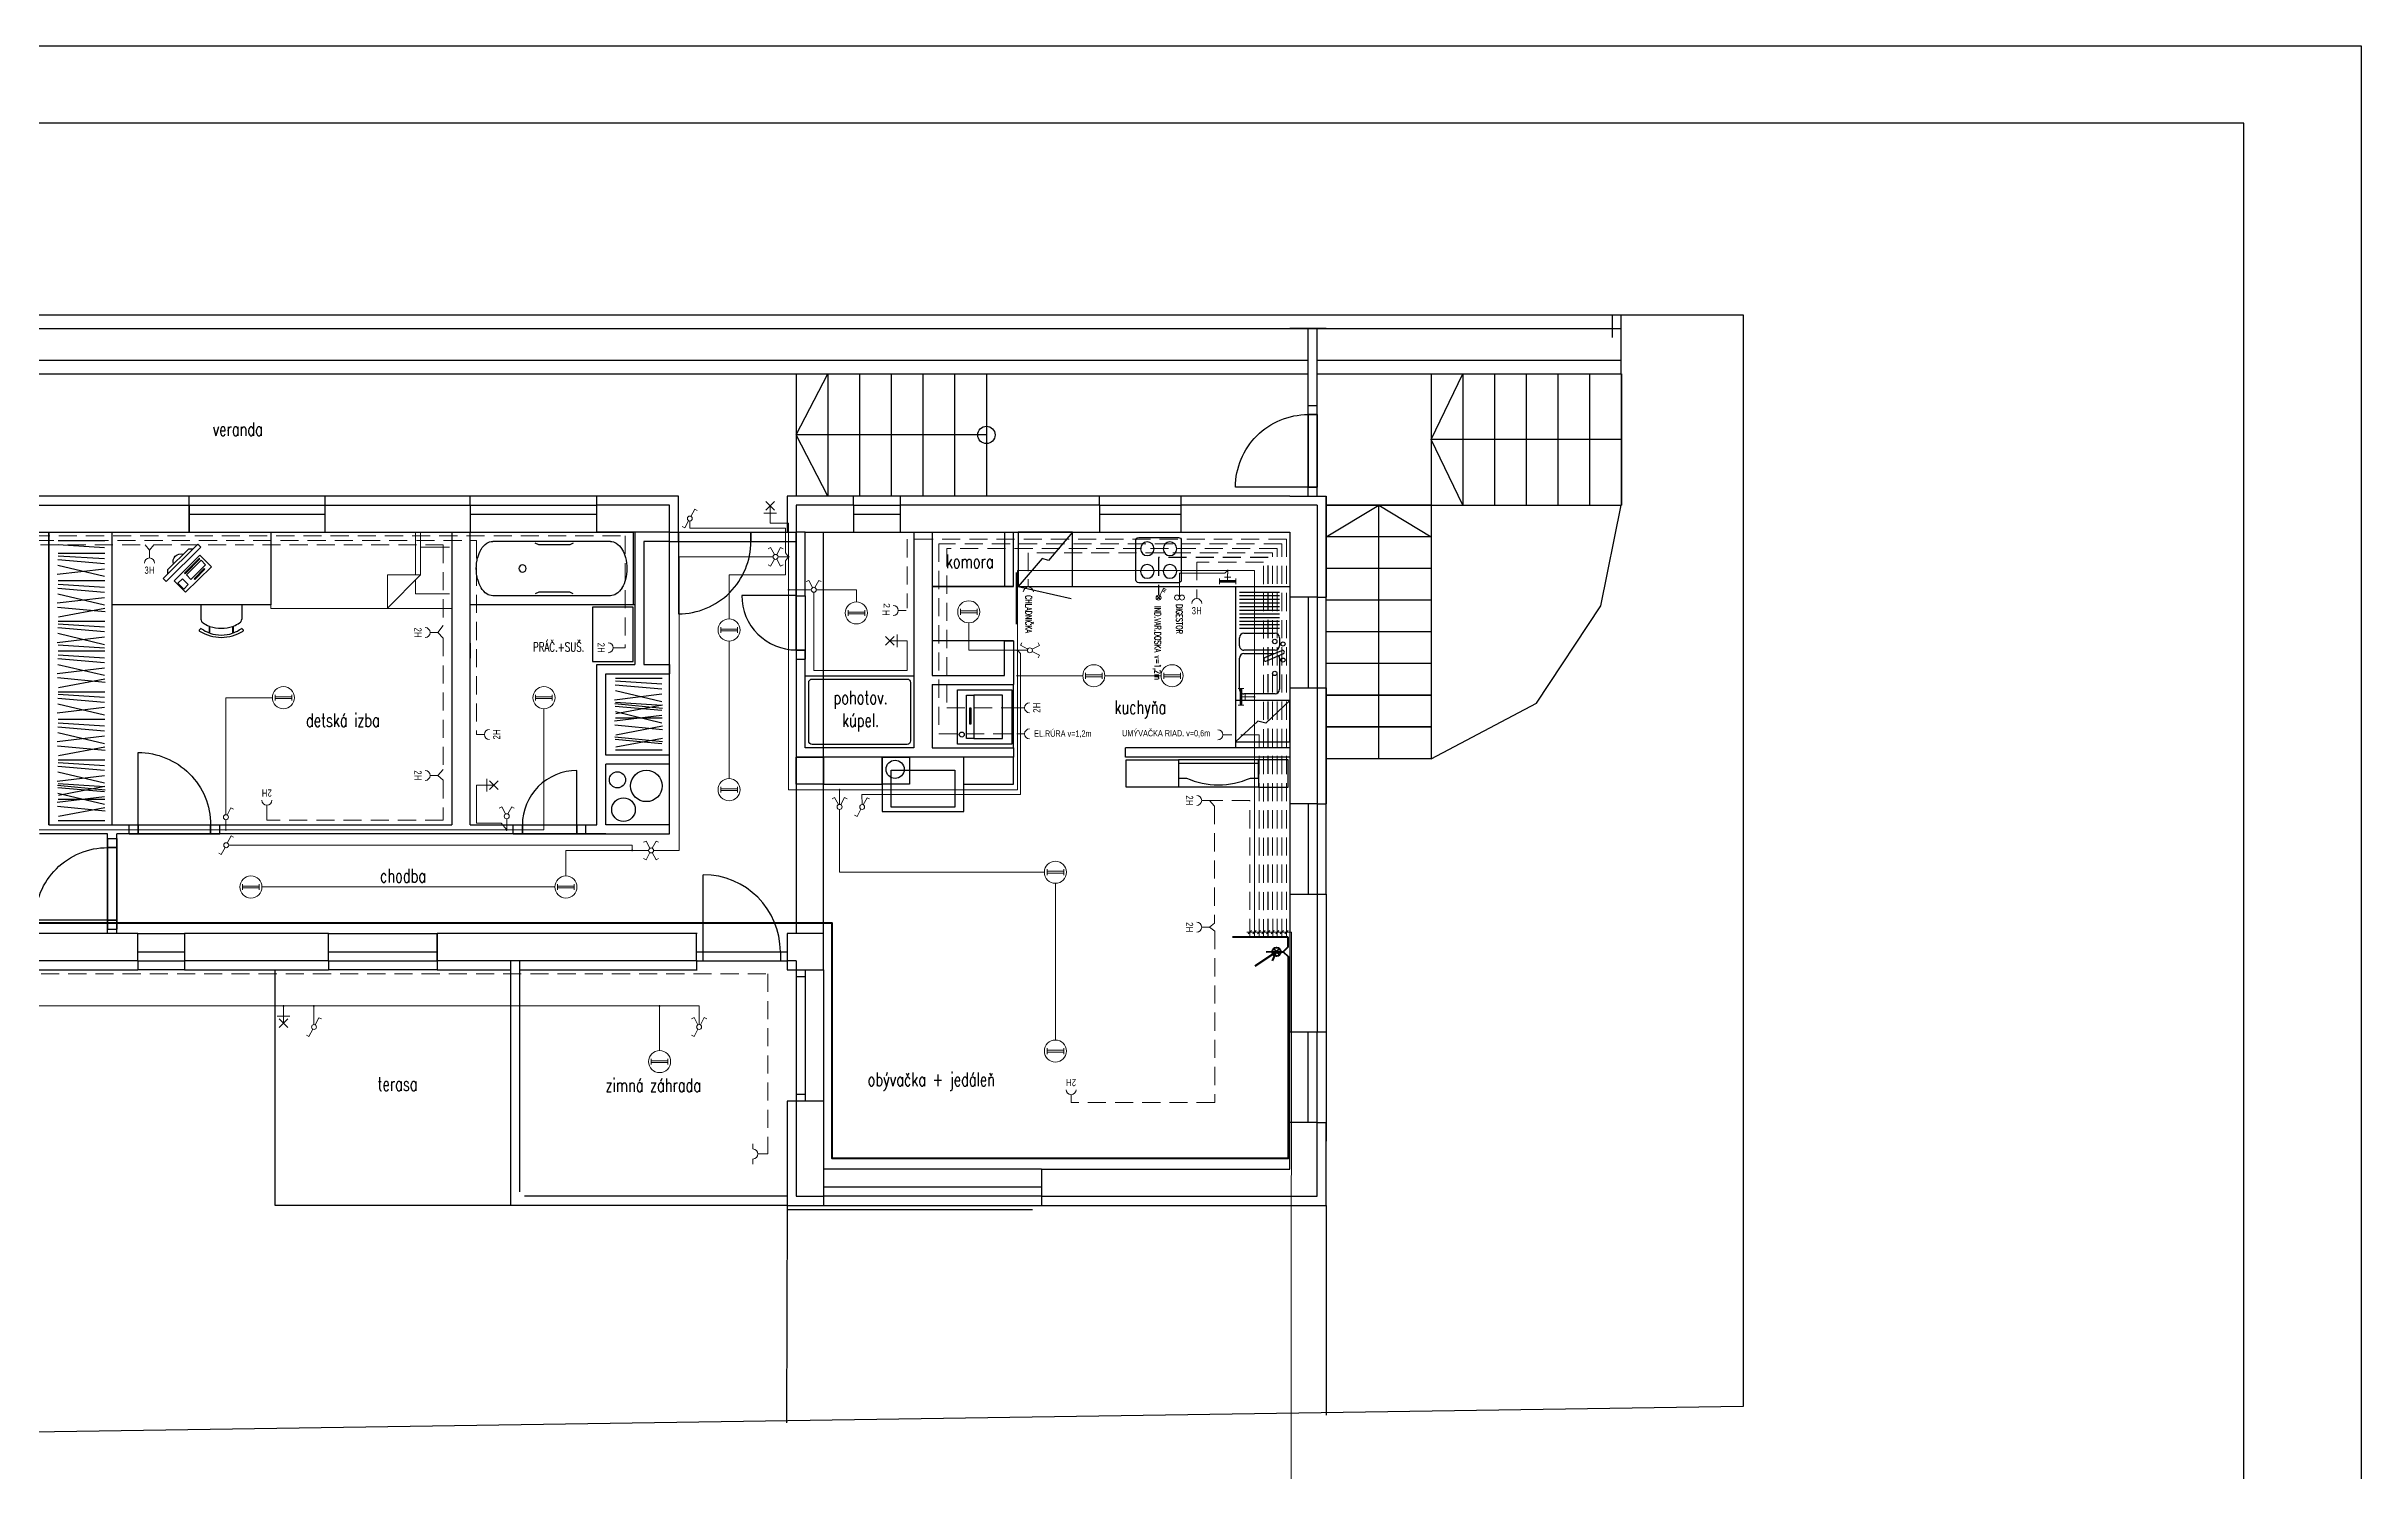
# Model space of a CAD drawing. Header units: millimetres. Extents: x -46602525 to 119548367, y -46665079 to 96925382.
# Drawn here: x 47016 to 72571, y -27175 to -11437 of the extents above; entities that cross this region are included whole.
import ezdxf
from ezdxf.lldxf.tags import DXFTag

# ---------------------------------------------------------------- set-up
doc = ezdxf.new("R2010")
doc.units = ezdxf.units.MM
doc.linetypes.add('HIDDEN', pattern=[9.525, 6.35, -3.175])
doc.linetypes.add('HIDDENNEW', pattern=[60, 40, -20])
for name, color, linetype in [('DIM_100', 64, 'Continuous'), ('DVE_REZ', 1, 'Continuous'), ('HRS', 1, 'Continuous'), ('KOTY', 2, 'Continuous'), ('MUR-POH', 64, 'Continuous'), ('MUR_POH', 64, 'Continuous'), ('MUR_REZ', 3, 'Continuous'), ('NAB_MOB', 1, 'Continuous'), ('NAB_ZAR', 14, 'Continuous'), ('POP', 7, 'Continuous'), ('POP_100', 8, 'Continuous'), ('RAM_100', 160, 'Continuous'), ('SAN-POH', 151, 'Continuous'), ('SAN_POH', 151, 'Continuous')]:
    doc.layers.add(name, color=color, linetype=linetype)
for name, color, linetype, lineweight in [('EL_SVE', 5, 'Continuous', 18), ('EL_SVE_PRVKY', 6, 'Continuous', 9), ('EL_ZAS', 5, 'HIDDENNEW', 18), ('EL_ZAS_PRVKY', 6, 'Continuous', 9), ('KABELAZ_POPIS', 4, 'Continuous', 9), ('namjestaj', 251, 'Continuous', 5)]:
    doc.layers.add(name, color=color, linetype=linetype, lineweight=lineweight)
doc.styles.add('SIMPLEX', font='SIMPLEX.SHX', dxfattribs={"width": 0.7})
doc.styles.add('TR-ELEC', font='TXT', dxfattribs={"width": 0.75, "height": 2})
tags = doc.linetypes.add('DASHED', pattern=[0.75, 0.5, -0.25]).pattern_tags.tags
tags[6:7] = [DXFTag(74, 4), DXFTag(75, 0), DXFTag(340, '0'), DXFTag(46, 1.0), DXFTag(50, 0.0), DXFTag(44, 0.0), DXFTag(45, 0.0)]
tags[4:5] = [DXFTag(74, 4), DXFTag(75, 0), DXFTag(340, '0'), DXFTag(46, 1.0), DXFTag(50, 0.0), DXFTag(44, 0.0), DXFTag(45, 0.0)]

# ---------------------------------------------------------------- blocks, each defined once
blk = doc.blocks.new('HFHF')
at = {"layer": 'NAB_MOB', "linetype": 'Continuous'}
for p, q in [((434855, -333061), (434855, -333501)), ((435325, -333031), (434885, -333031)), ((435355, -333501), (435355, -333061)), ((434885, -333531), (435325, -333531))]:
    blk.add_line(p, q, dxfattribs=at)
for centre in [(434980, -333156), (435230, -333156), (434980, -333406), (435230, -333406)]:
    blk.add_circle(centre, 75, dxfattribs=at)
for centre, start, end in [((434885, -333061), 90, 180), ((435325, -333061), 0, 90), ((434885, -333501), 180, 270), ((435325, -333501), 270, 0)]:
    blk.add_arc(centre, 30, start, end, dxfattribs=at)
blk = doc.blocks.new('chlad')
at = {"layer": 'SAN_POH', "ltscale": 0.01}
for points in [[(45165597, -2791741), (45166197, -2791741), (45166197, -2791141), (45165597, -2791141), (45165597, -2791741)], [(45165597, -2791141), (45165907, -2791408), (45165887, -2791475), (45166197, -2791741)], [(45166197, -2791742), (45166327, -2791156)]]:
    blk.add_lwpolyline(points, dxfattribs=at)
blk = doc.blocks.new('drez2')
at = {"layer": 'SAN_POH'}
for p, q in [((45169980, -2774488), (45169980, -2774932)), ((45170020, -2774488), (45170020, -2774932)), ((45170060, -2774488), (45170060, -2774932)), ((45170100, -2774488), (45170100, -2774932)), ((45170140, -2774488), (45170140, -2774932)), ((45170180, -2774488), (45170180, -2774932)), ((45170220, -2774488), (45170220, -2774932)), ((45170260, -2774488), (45170260, -2774932)), ((45170300, -2774488), (45170300, -2774932)), ((45170340, -2774488), (45170340, -2774932)), ((45170380, -2774488), (45170380, -2774932)), ((45170481, -2774488), (45170570, -2774488)), ((45170701, -2774650), (45170621, -2774462)), ((45170632, -2774436), (45170632, -2774436)), ((45170658, -2774447), (45170738, -2774634)), ((45170706, -2774488), (45171050, -2774488)), ((45170431, -2774882), (45170431, -2774538)), ((45170620, -2774538), (45170620, -2774882)), ((45170656, -2774882), (45170656, -2774543)), ((45170728, -2774661), (45170728, -2774661)), ((45171100, -2774538), (45171100, -2774882)), ((45170570, -2774932), (45170481, -2774932)), ((45171050, -2774932), (45170706, -2774932))]:
    blk.add_line(p, q, dxfattribs=at)
for centre, radius in [((45170550, -2774449), 22.6), ((45170728, -2774449), 22.6), ((45170522, -2774541), 24.6), ((45170875, -2774541), 24.6)]:
    blk.add_circle(centre, radius, dxfattribs=at)
for centre, radius, start, end in [((45170481, -2774538), 50, 90, 180), ((45170570, -2774538), 50, 0, 90), ((45170640, -2774454), 20, 113.0488, 203.0488), ((45170640, -2774454), 20, 23.0488, 113.0488), ((45170706, -2774538), 50, 90, 122.4903), ((45171050, -2774538), 50, 0, 90), ((45170720, -2774642), 20, 203.0488, 293.0488), ((45170720, -2774642), 20, 293.0488, 23.0488), ((45170481, -2774882), 50, 180, 270), ((45170570, -2774882), 50, 270, 0), ((45170706, -2774882), 50, 180, 270), ((45171050, -2774882), 50, 270, 0)]:
    blk.add_arc(centre, radius, start, end, dxfattribs=at)
blk = doc.blocks.new('FJFJF')
at = {"layer": 'NAB_ZAR'}
for points in [[(387113, -272900), (387113, -272945), (387653, -272945), (387653, -272900), (387113, -272900)], [(387581, -272900), (387545, -272865), (387221, -272865), (387185, -272900)], [(387213, -273022), (387443, -273022), (387443, -273032), (387213, -273032), (387213, -273022)], [(387213, -273052), (387443, -273052), (387443, -273122), (387213, -273122), (387213, -273052)], [(387253, -273142), (387413, -273142), (387413, -273152), (387253, -273152), (387253, -273142)], [(387503, -273052), (387573, -273052), (387573, -273142), (387503, -273142), (387503, -273052)]]:
    blk.add_lwpolyline(points, dxfattribs=at)
blk.add_lwpolyline([(387183, -273182), (387183, -273002), (387583, -273002), (387583, -273182)], close=True, dxfattribs=at)
blk.add_arc((387383, -272905), 86.1, 27.7073, 152.2927, dxfattribs=at)
blk = doc.blocks.new('vana_1800')
at = {"layer": 'SAN-POH'}
for p, q in [((873697, 2857932), (872897, 2857932)), ((872897, 2857932), (872897, 2856132)), ((873697, 2856132), (873697, 2857932)), ((872997, 2857682), (872997, 2856382)), ((873597, 2857682), (873597, 2856382)), ((873017, 2857272), (873037, 2857232)), ((873037, 2857232), (873037, 2856892)), ((873577, 2857272), (873557, 2857232)), ((873557, 2857232), (873557, 2856892)), ((873037, 2856892), (873017, 2856852)), ((873557, 2856892), (873577, 2856852)), ((872897, 2856132), (873697, 2856132))]:
    blk.add_line(p, q, dxfattribs=at)
blk.add_circle((873297, 2856712), 40, dxfattribs=at)
for centre, radius, start, end in [((873258, 2857521), 336, 103.9775, 121.0027), ((873297, 2857365), 498, 90, 103.9775), ((873297, 2857365), 498, 76.0225, 90), ((873336, 2857521), 336, 58.9973, 76.0225), ((873109, 2857682), 112, 145.4218, 180), ((873198, 2857620), 221, 121.0027, 145.4218), ((873395, 2857620), 221, 34.5782, 58.9973), ((873485, 2857682), 112, 0, 34.5782), ((873109, 2856382), 112, 180, 214.5782), ((873198, 2856444), 221, 214.5782, 238.9973), ((873395, 2856444), 221, 301.0027, 325.4218), ((873485, 2856382), 112, 325.4218, 0), ((873258, 2856543), 336, 238.9973, 256.0225), ((873297, 2856699), 498, 256.0225, 270), ((873297, 2856699), 498, 270, 283.9775), ((873336, 2856543), 336, 283.9775, 301.0027)]:
    blk.add_arc(centre, radius, start, end, dxfattribs=at)
blk = doc.blocks.new('Z_RAM_A_3_hp 1220')
at = {"layer": 'POP', "linetype": 'Continuous'}
blk.add_lwpolyline([(-288.5, -408), (-6.5, -408), (-6.5, -13), (-288.5, -13)], close=True, dxfattribs=at)
at = {"layer": 'RAM_100', "color": 240, "linetype": 'Continuous'}
blk.add_lwpolyline([(-297, -420), (0, -420), (0, 0), (-297, 0)], close=True, dxfattribs=at)
at = {"layer": 'RAM_100', "linetype": 'Continuous'}
blk.add_lwpolyline([(-288.5, -13), (-288.5, -408), (-6.5, -408), (-6.5, -13)], close=True, dxfattribs=at)
blk = doc.blocks.new('umyv')
at = {"layer": 'SAN_POH', "ltscale": 0.01}
for points in [[(95983, 17759), (95983, 17302), (96583, 17302), (96583, 17759), (95983, 17759)], [(96583, 17759), (96317, 17510), (96227, 17529), (95983, 17302)]]:
    blk.add_lwpolyline(points, dxfattribs=at)
blk = doc.blocks.new('zasuvka')
at = {"layer": 'EL_ZAS_PRVKY'}
blk.add_line((59980, -18927), (59980, -19014), dxfattribs=at)
blk.add_arc((59980, -19069), 55.3, 0, 180, dxfattribs=at)
blk = doc.blocks.new('ziarivkove_svetlo')
at = {"layer": 'EL_SVE', "color": 5, "ltscale": 5}
for p, q in [((59026, -20321), (59026, -20385)), ((59210, -20321), (59210, -20385))]:
    blk.add_line(p, q, dxfattribs=at)
blk.add_lwpolyline([(59026, -20363), (59026, -20343), (59210, -20343), (59210, -20363)], close=True, dxfattribs=at)
at = {"layer": 'EL_SVE', "color": 1, "ltscale": 5}
blk.add_circle((59118, -20353), 122, dxfattribs=at)
blk = doc.blocks.new('Zasuvka_Ramcek')
at = {"layer": 'EL_ZAS_PRVKY', "ltscale": 5, "rotation": 360}
blk.add_blockref('zasuvka', (-1311, 1363), dxfattribs=at)
at = {"layer": 'EL_ZAS_PRVKY', "ltscale": 5, "insert": (58669, -17745), "char_height": 80, "width": 55.34, "attachment_point": 1, "style": 'TR-ELEC'}
blk.add_mtext('{\\pxqr;H}', dxfattribs=at)
at = {"layer": 'EL_ZAS_PRVKY', "ltscale": 5, "style": 'TR-ELEC', "width": 0.75}
blk.add_attdef('Z', (58614, -17825), '', height=80, dxfattribs=at)
blk = doc.blocks.new('Ziarovkove svietidlo')
at = {"layer": 'EL_SVE_PRVKY'}
for p, q in [((58915, -17703), (59011, -17608)), ((58915, -17608), (59011, -17703)), ((58963, -17656), (58772, -17656))]:
    blk.add_line(p, q, dxfattribs=at)
blk = doc.blocks.new('Ziarovkove svietidlo na stenu')
at = {"layer": 'EL_SVE_PRVKY', "ltscale": 5}
blk.add_line((58884, -17771), (58884, -17910), dxfattribs=at)
at = {"layer": 'EL_ZAS', "ltscale": 5}
blk.add_blockref('Ziarovkove svietidlo', (0, -185), dxfattribs=at)
blk = doc.blocks.new('Ziarivkova trubica')
at = {"layer": 'EL_ZAS', "ltscale": 5}
h = blk.add_hatch(color=256, dxfattribs=at)
h.set_gradient(color1=(255, 0, 0), color2=(255, 0, 0))
h.paths.add_polyline_path([(59737, -18046), (59737, -18026), (59920, -18026), (59920, -18046)])
at = {"layer": 'EL_SVE', "color": 1, "ltscale": 5}
for p, q in [((59737, -18004), (59737, -18068)), ((59920, -18004), (59920, -18068))]:
    blk.add_line(p, q, dxfattribs=at)
at = {"layer": 'EL_SVE', "ltscale": 5}
for p, q in [((59864, -17990), (59793, -17990)), ((59828, -18026), (59828, -17954))]:
    blk.add_line(p, q, dxfattribs=at)
at = {"layer": 'EL_SVE', "color": 1, "ltscale": 5}
blk.add_lwpolyline([(59737, -18046), (59737, -18026), (59920, -18026), (59920, -18046)], close=True, dxfattribs=at)
blk = doc.blocks.new('SerPrepinac')
at = {"layer": 'EL_SVE_PRVKY'}
for p, q in [((58921, -17425), (58893, -17439)), ((58963, -17504), (58921, -17425)), ((58989, -17504), (59031, -17425)), ((59031, -17425), (59059, -17439))]:
    blk.add_line(p, q, dxfattribs=at)
blk.add_circle((58976, -17529), 27.6, dxfattribs=at)
blk = doc.blocks.new('Seriovy striedavy prepinac')
at = {"layer": 'EL_SVE_PRVKY'}
for p, q in [((56958, -20591), (56931, -20577)), ((57001, -20512), (56958, -20591))]:
    blk.add_line(p, q, dxfattribs=at)
at = {"layer": 'EL_ZAS', "ltscale": 5}
blk.add_blockref('SerPrepinac', (-1962, -2959), dxfattribs=at)
blk = doc.blocks.new('1Pvypinac')
at = {"layer": 'EL_SVE_PRVKY'}
for p, q in [((59172, -17505), (59214, -17426)), ((59214, -17426), (59242, -17440))]:
    blk.add_line(p, q, dxfattribs=at)
blk.add_circle((59160, -17529), 27.4, dxfattribs=at)
blk = doc.blocks.new('Striedavy prepinac')
at = {"layer": 'EL_SVE_PRVKY'}
for p, q in [((57466, -21178), (57439, -21164)), ((57509, -21099), (57466, -21178))]:
    blk.add_line(p, q, dxfattribs=at)
at = {"layer": 'EL_ZAS', "ltscale": 5}
blk.add_blockref('1Pvypinac', (-1638, -3546), dxfattribs=at)
blk = doc.blocks.new('Krížový prepínač')
at = {"layer": 'EL_SVE_PRVKY'}
for p, q in [((57912, -21322), (57884, -21309)), ((57954, -21243), (57912, -21322)), ((57980, -21243), (58022, -21322)), ((58022, -21322), (58050, -21309))]:
    blk.add_line(p, q, dxfattribs=at)
at = {"layer": 'EL_ZAS', "ltscale": 5}
blk.add_blockref('SerPrepinac', (-1009, -3690), dxfattribs=at)
blk = doc.blocks.new('zasuvka s vieckom')
at = {"layer": 'EL_ZAS_PRVKY'}
for p, q in [((44826, -23724), (44881, -23724)), ((44937, -23557), (44937, -23668)), ((44992, -23724), (45048, -23724))]:
    blk.add_line(p, q, dxfattribs=at)
blk.add_arc((44937, -23724), 55.4, 0, 180, dxfattribs=at)
blk = doc.blocks.new('Vypinac3P')
at = {"layer": 'EL_ZAS_PRVKY', "ltscale": 5}
for p, q in [((59273, -17505), (59313, -17544)), ((59273, -17544), (59313, -17505))]:
    blk.add_line(p, q, dxfattribs=at)
at = {"layer": 'EL_ZAS_PRVKY'}
for p, q in [((59306, -17500), (59348, -17421)), ((59334, -17449), (59362, -17463)), ((59341, -17435), (59369, -17449)), ((59348, -17421), (59376, -17435))]:
    blk.add_line(p, q, dxfattribs=at)
blk.add_circle((59293, -17525), 27.6, dxfattribs=at)
blk = doc.blocks.new('Digestor')
at = {"layer": 'EL_ZAS_PRVKY'}
for centre in [(59009, -17563), (59064, -17563)]:
    blk.add_circle(centre, 27.6, dxfattribs=at)

msp = doc.modelspace()

# ---------------------------------------------------------------- linework, layer by layer
at = {"const_width": 10.7}
for points in [[(55204, -17074, 1), (55214, -17074, 1)], [(60050, -17225, 1), (60061, -17225, 1)], [(55204, -17438, 1), (55214, -17438, 1)], [(57729, -18106, 1), (57740, -18106, 1)], [(57729, -18387, 1), (57740, -18387, 1)], [(60345, -18620, 1), (60356, -18620, 1)], [(55767, -19645, 1), (55777, -19645, 1)], [(48994, -20089, 1), (49004, -20089, 1)], [(52093, -20089, 1), (52103, -20089, 1)], [(53477, -20315, 1), (53488, -20315, 1)], [(49629, -22033, 1), (49639, -22033, 1)], [(49965, -22033, 1), (49976, -22033, 1)], [(53780, -22033, 1), (53791, -22033, 1)]]:
    msp.add_lwpolyline(points, format="xyb", close=True, dxfattribs=at)
at = {"layer": 'DVE_REZ', "color": 8, "linetype": 'ByBlock'}
msp.add_line((60942, -16303), (61042, -16303), dxfattribs=at)
for points in [[(60942, -16303), (60142, -16303, -0.414214), (60942, -15503)], [(60942, -16303), (60142, -16303, -0.414214), (60942, -15503)], [(55293, -17502), (54693, -17502, 0.414214), (55293, -18102)], [(48030, -20034), (48030, -19234, -0.414214), (48830, -20034)], [(52871, -20034), (52871, -19434, 0.414214), (52271, -20034)], [(47693, -21084), (46893, -21084, -0.414214), (47693, -20284)]]:
    msp.add_lwpolyline(points, format="xyb", dxfattribs=at)
for points in [[(60942, -15403), (61042, -15403)], [(60942, -15503), (60942, -15403)], [(60942, -15403), (61042, -15403)], [(60942, -15503), (60942, -15403)], [(60942, -15503), (61042, -15503)], [(60942, -16303), (60942, -15503)], [(61042, -15503), (60942, -15503)], [(60942, -15503), (61042, -15503)], [(60942, -15503), (60942, -16303)], [(60942, -15503), (61042, -15503)], [(60942, -16303), (60942, -15503)], [(61042, -15503), (60942, -15503)], [(60942, -15503), (61042, -15503)], [(60942, -15503), (60942, -16303)], [(61042, -15503), (61042, -15403)], [(61042, -15503), (61042, -15403)], [(61042, -15503), (61042, -15446)], [(61042, -15503), (61042, -15446)], [(61042, -15503), (61042, -16303)], [(61042, -16303), (61042, -15503)], [(61042, -15503), (61042, -16303)], [(61042, -16303), (61042, -15503)], [(60942, -16303), (61042, -16303)], [(61042, -16303), (60942, -16303)], [(60942, -16303), (61042, -16303)]]:
    msp.add_lwpolyline(points, dxfattribs=at)
at = {"layer": 'EL_SVE', "ltscale": 5}
for p, q in [((55093, -17074), (55209, -17074)), ((60056, -17262), (60056, -17225)), ((55459, -17438), (55209, -17438)), ((54552, -18004), (54552, -19523)), ((58456, -18387), (57734, -18387)), ((58700, -18387), (59320, -18387)), ((60285, -18620), (60350, -18620)), ((55772, -19808), (55772, -19645)), ((52098, -19965), (52098, -20089)), ((58154, -20678), (58154, -22409)), ((52629, -20719), (49396, -20719)), ((49970, -22237), (49970, -22033)), ((53785, -22525), (53785, -22033)), ((54222, -22033), (54222, -22237))]:
    msp.add_line(p, q, dxfattribs=at)
for points in [[(55209, -17074), (55176, -17030), (55176, -16758), (54119, -16758), (54119, -16678)], [(57734, -18106), (57734, -19645), (55209, -19645), (55209, -16702), (55004, -16702)], [(53720, -20315), (54002, -20315), (54002, -17074), (55038, -17074)], [(54552, -17760), (54552, -17271), (55176, -17271), (55176, -17118), (55209, -17074)], [(60350, -21271), (60350, -17225), (57734, -17225), (57734, -18106)], [(60056, -17225), (60025, -17256), (59523, -17256), (59523, -17525)], [(55487, -17466), (55487, -18329), (56518, -18329), (56518, -18002)], [(55514, -17438), (55957, -17438), (55957, -17571)], [(57846, -18106), (57198, -18106), (57198, -17802)], [(57734, -18106), (57768, -18141), (57768, -19698), (56019, -19698), (56020, -19808)], [(48999, -19921), (48999, -18629), (49512, -18629)], [(52098, -20089), (52509, -20089), (52509, -18751)], [(52098, -20089), (52036, -20013), (51766, -20013), (51766, -19595)], [(55772, -19863), (55772, -20557), (58032, -20557)], [(48999, -20089), (46907, -20089), (46907, -20238)], [(52098, -20089), (48999, -20089), (48999, -19976)], [(49029, -20257), (53482, -20257), (53482, -20315)], [(53665, -20315), (52751, -20315), (52751, -20598)], [(43244, -22033), (49634, -22033), (49970, -22033), (54222, -22033)]]:
    msp.add_lwpolyline(points, dxfattribs=at)
at = {"layer": 'EL_ZAS', "linetype": 'Continuous', "lineweight": 40, "ltscale": 5}
for p, q in [((60722, -21272), (60107, -21272)), ((60594, -21435), (60355, -21594)), ((60594, -21435), (60481, -21440)), ((60549, -21534), (60594, -21435))]:
    msp.add_line(p, q, dxfattribs=at)
at = {"layer": 'EL_ZAS', "color": 1, "linetype": 'Continuous', "lineweight": 50, "ltscale": 5}
for p, q in [((60560, -21469), (60629, -21400)), ((60560, -21400), (60629, -21469))]:
    msp.add_line(p, q, dxfattribs=at)
at = {"layer": 'EL_ZAS', "ltscale": 5}
for points in [[(43550, -21119), (43554, -16842), (53406, -16842), (53406, -18077), (53361, -18077)], [(43601, -21119), (43601, -16893), (51766, -16893), (51766, -19035)], [(43652, -21119), (43652, -16943), (48109, -16943), (48155, -17000), (48155, -17000), (48202, -16943), (51397, -16943), (51397, -17833), (51339, -17910), (51397, -17972), (51397, -19423), (51339, -19487), (51397, -19541), (51397, -19983), (49451, -19983), (49451, -19903)], [(60704, -21272), (60704, -16880), (56518, -16880), (56518, -17642)], [(60653, -21272), (60653, -16930), (56867, -16930), (56867, -19029), (57727, -19029)], [(60603, -21272), (60603, -16981), (56956, -16981), (56956, -18740), (57727, -18740)], [(60552, -21272), (60549, -17031), (57855, -17031), (57855, -17320)], [(60451, -21275), (60451, -17133), (59714, -17133), (59714, -17448)], [(60401, -21272), (60401, -19038), (60090, -19038)], [(60300, -21272), (60300, -19763), (59855, -19763), (59909, -19826), (59909, -21118), (59855, -21163), (59912, -21206), (59912, -23099), (58327, -23099)], [(43500, -21119), (43500, -20905), (43291, -20905), (43291, -21678), (44185, -21678), (44225, -21744), (44259, -21678), (54981, -21678), (54981, -23667)]]:
    msp.add_lwpolyline(points, dxfattribs=at)
at = {"layer": 'EL_ZAS', "color": 1, "lineweight": 25, "ltscale": 5}
msp.add_lwpolyline([(60502, -21271), (60502, -17082), (59293, -17082), (59293, -17497)], dxfattribs=at)
at = {"layer": 'EL_ZAS', "linetype": 'Continuous', "lineweight": 40, "ltscale": 5}
for points in [[(60643, -21435), (60669, -21435), (60722, -21488), (60722, -23718), (55689, -23718), (55689, -21119), (43392, -21119)], [(60594, -21435), (60669, -21435), (60722, -21379), (60722, -21272)]]:
    msp.add_lwpolyline(points, dxfattribs=at)
at = {"layer": 'EL_ZAS', "color": 1, "linetype": 'Continuous', "lineweight": 50, "ltscale": 5}
msp.add_circle((60594, -21435), 48.8, dxfattribs=at)
at = {"layer": 'KABELAZ_POPIS', "ltscale": 5}
for p, q in [((60282, -21235), (60317, -21200)), ((60333, -21235), (60368, -21200)), ((60383, -21235), (60418, -21200)), ((60434, -21235), (60469, -21200)), ((60484, -21235), (60519, -21200)), ((60535, -21235), (60570, -21200)), ((60585, -21235), (60620, -21200)), ((60636, -21235), (60671, -21200)), ((60686, -21235), (60722, -21200))]:
    msp.add_line(p, q, dxfattribs=at)
msp.add_lwpolyline([(60265, -21218), (60760, -21218), (60753, -31954)], dxfattribs=at)
at = {"layer": 'KOTY', "color": 8, "flags": 128}
for points in [[(57073, -18543), (57673, -18543), (57673, -19143), (57073, -19143)], [(57255, -18601), (57255, -19079), (57173, -19079), (57173, -18601)], [(57255, -18601), (57255, -19079), (57569, -19079), (57569, -18601)], [(57204, -18746), (57204, -18918), (57224, -18918), (57224, -18746)]]:
    msp.add_lwpolyline(points, close=True, dxfattribs=at)
msp.add_lwpolyline([(57693, -19184), (57693, -18484)], dxfattribs=at)
at = {"layer": 'KOTY', "color": 8}
msp.add_circle((57120, -19036), 27.6, dxfattribs=at)
at = {"layer": 'MUR-POH', "color": 8}
for points in [[(64301, -14653), (64301, -14403)], [(64400, -15053), (64400, -14403)], [(43050, -14903), (54893, -14903)], [(43050, -14903), (60943, -14903)], [(43050, -15053), (54993, -15053)], [(43050, -15053), (60942, -15053)], [(55643, -16403), (55293, -15728), (55643, -15053)], [(55293, -15053), (55293, -16403)], [(55643, -15053), (55643, -16403)], [(55992, -15053), (55992, -16403)], [(56342, -15053), (56342, -16403)], [(56692, -15053), (56692, -16403)], [(57042, -15053), (57042, -16403)], [(57393, -15053), (57393, -16403)], [(61042, -14903), (64400, -14903)], [(61042, -15053), (64401, -15053)], [(61042, -15053), (64400, -15053)], [(62651, -16503), (62301, -15778), (62651, -15053)], [(62301, -15053), (62301, -16503)], [(62650, -15053), (62650, -16503)], [(62651, -15053), (62651, -16503)], [(63000, -15053), (63000, -16503)], [(63350, -15053), (63350, -16503)], [(63700, -15053), (63700, -16503)], [(64050, -15053), (64050, -16503)], [(64400, -15053), (64400, -16503)], [(64401, -15053), (64401, -16503)], [(57393, -15728), (55293, -15728)], [(64401, -15778), (62301, -15778)], [(61143, -16853), (61722, -16503), (62301, -16853)], [(62301, -16503), (61143, -16503)], [(61143, -16503), (64401, -16503)], [(61722, -19306), (61722, -16503)], [(62301, -19303), (63465, -18690), (64172, -17616), (64400, -16503)], [(62301, -16503), (62301, -19305)], [(55293, -17503), (55293, -16803)], [(62301, -16853), (61143, -16853)], [(62301, -17202), (61143, -17202)], [(55293, -17503), (55393, -17503)], [(62301, -17552), (61143, -17552)], [(55293, -18103), (55393, -18103)], [(62301, -17902), (61143, -17902)], [(62301, -18252), (61143, -18252)], [(62301, -18602), (61143, -18602)], [(62301, -18603), (61143, -18603)], [(62301, -18952), (61143, -18952)], [(62301, -18953), (61143, -18953)], [(62301, -19303), (61143, -19303)], [(62301, -19305), (61143, -19305)], [(47693, -21234), (47693, -21084)], [(61143, -24234), (61143, -26550)], [(55193, -24280), (57900, -24280)]]:
    msp.add_lwpolyline(points, dxfattribs=at)
msp.add_circle((57393, -15728), 95.8, dxfattribs=at)
at = {"layer": 'MUR_POH', "color": 8}
for p, q in [((48593, -16403), (46251, -16403)), ((51693, -16403), (50093, -16403)), ((53943, -16403), (53093, -16403)), ((60942, -16403), (61042, -16403)), ((61143, -17520), (61143, -16403)), ((61143, -17520), (61143, -16403)), ((47143, -17103), (47658, -17148)), ((47147, -16895), (47662, -16895)), ((47147, -16937), (47658, -16969)), ((47147, -17032), (47662, -17032)), ((47147, -17061), (47658, -17093)), ((47137, -17267), (47658, -17205)), ((47145, -17166), (47658, -17288)), ((47147, -17335), (47662, -17335)), ((47147, -17377), (47658, -17409)), ((47137, -17583), (47658, -17521)), ((47141, -17628), (47666, -17679)), ((47143, -17419), (47658, -17464)), ((47145, -17482), (47658, -17604)), ((47143, -17855), (47658, -17900)), ((47147, -17784), (47662, -17784)), ((47147, -17813), (47658, -17845)), ((47151, -17737), (47664, -17640)), ((47137, -18019), (47658, -17957)), ((47145, -17918), (47658, -18040)), ((47147, -18047), (47658, -18079)), ((47147, -18113), (47662, -18113)), ((47137, -18362), (47658, -18299)), ((47143, -18198), (47658, -18242)), ((47145, -18261), (47658, -18382)), ((47147, -18155), (47658, -18188)), ((47141, -18407), (47666, -18457)), ((47143, -18634), (47658, -18678)), ((47147, -18563), (47662, -18563)), ((47147, -18591), (47658, -18624)), ((47151, -18516), (47664, -18419)), ((53289, -18651), (53810, -18588)), ((53295, -18487), (53810, -18531)), ((53297, -18549), (53810, -18671)), ((53299, -18415), (53814, -18415)), ((53299, -18444), (53810, -18477)), ((61143, -19800), (61143, -18520)), ((61143, -19800), (61143, -18520)), ((47137, -18798), (47658, -18735)), ((47145, -18697), (47658, -18818)), ((47147, -18865), (47662, -18865)), ((47147, -18907), (47658, -18940)), ((53289, -18885), (53810, -18822)), ((53293, -18695), (53818, -18746)), ((53295, -18721), (53810, -18765)), ((53297, -18783), (53810, -18905)), ((53299, -18678), (53810, -18710)), ((53299, -18851), (53814, -18851)), ((53303, -18805), (53816, -18707)), ((47137, -19114), (47658, -19051)), ((47141, -19159), (47666, -19209)), ((47143, -18950), (47658, -18994)), ((47145, -19013), (47658, -19134)), ((53293, -18929), (53818, -18980)), ((53293, -19063), (53818, -19113)), ((53295, -19088), (53810, -19133)), ((53303, -19039), (53816, -18941)), ((53303, -19172), (53816, -19075)), ((47143, -19386), (47658, -19430)), ((47147, -19315), (47662, -19315)), ((47147, -19343), (47658, -19376)), ((47151, -19268), (47664, -19171)), ((53299, -19206), (53814, -19206)), ((47137, -19550), (47658, -19487)), ((47141, -19595), (47666, -19645)), ((47143, -19620), (47658, -19664)), ((47145, -19449), (47658, -19570)), ((47147, -19577), (47658, -19610)), ((47151, -19704), (47664, -19607)), ((47137, -19784), (47658, -19721)), ((47141, -19828), (47666, -19879)), ((47145, -19683), (47658, -19804)), ((47147, -19751), (47662, -19751)), ((47151, -19938), (47664, -19841)), ((47147, -19984), (47662, -19984)), ((61143, -20800), (61143, -22318)), ((61143, -20800), (61143, -22318)), ((46251, -21634), (48025, -21634)), ((48541, -21634), (50132, -21634)), ((51332, -21634), (52143, -21634)), ((52243, -21634), (54200, -21634)), ((55193, -21634), (55293, -21634)), ((55193, -23084), (55193, -24234))]:
    msp.add_line(p, q, dxfattribs=at)
at = {"layer": 'MUR_POH', "color": 8, "flags": 128}
for points in [[(50093, -16403), (48593, -16403)], [(48593, -16503), (48593, -16403)], [(48593, -16503), (50093, -16503)], [(48593, -16603), (50093, -16603)], [(50093, -16503), (50093, -16403)], [(53093, -16403), (51693, -16403)], [(51693, -16503), (51693, -16403)], [(51693, -16503), (53093, -16503)], [(51693, -16603), (53093, -16603)], [(53093, -16503), (53093, -16403)], [(53993, -16803), (53993, -16403), (53093, -16403)], [(55927, -16403), (55193, -16403), (55193, -16803)], [(56443, -16403), (55927, -16403)], [(55927, -16503), (55927, -16403)], [(56443, -16503), (56443, -16403)], [(56443, -16503), (56443, -16403)], [(58642, -16403), (56443, -16403)], [(58642, -16503), (58642, -16403)], [(59543, -16403), (58642, -16403)], [(60743, -16403), (59543, -16403)], [(59543, -16503), (59543, -16403)], [(59543, -16503), (59543, -16403)], [(60743, -16403), (60743, -16403), (61143, -16403), (61143, -16503)], [(60743, -16403), (60743, -16403), (61143, -16403), (61143, -16503)], [(61143, -16403), (61143, -16403)], [(61143, -16403), (61143, -17520)], [(61143, -16403), (61143, -16403)], [(61143, -16403), (61143, -17520)], [(47743, -20034), (47743, -16803)], [(48593, -16803), (50093, -16803)], [(51693, -16803), (53093, -16803)], [(55927, -16803), (56443, -16803)], [(58642, -16803), (59543, -16803)], [(60743, -17520), (60743, -18520)], [(60943, -17520), (60943, -18520)], [(61043, -17520), (61143, -17520)], [(61043, -17520), (61043, -18520)], [(61043, -17520), (61143, -17520)], [(61143, -18520), (61143, -17520)], [(61143, -18520), (61143, -17520)], [(61043, -18520), (61143, -18520)], [(61043, -18520), (61143, -18520)], [(61143, -18520), (61143, -19800)], [(61143, -18520), (61143, -19800)], [(55293, -18659), (55293, -18659)], [(55293, -18959), (55293, -18959)], [(60743, -19800), (60743, -20800)], [(60943, -19800), (60943, -20800)], [(61043, -19800), (61143, -19800)], [(61043, -19800), (61043, -20800)], [(61043, -19800), (61143, -19800)], [(61143, -20800), (61143, -19800)], [(61143, -20800), (61143, -19800)], [(53193, -20134), (52871, -20134)], [(61043, -20800), (61143, -20800)], [(61043, -20800), (61143, -20800)], [(61143, -20800), (61143, -22318)], [(61143, -20800), (61143, -22318)], [(48025, -21234), (48541, -21234)], [(50132, -21234), (51332, -21234)], [(48025, -21534), (48025, -21634)], [(48541, -21634), (48025, -21634)], [(48541, -21534), (48541, -21634)], [(50132, -21534), (50132, -21634)], [(51332, -21634), (50132, -21634)], [(51332, -21534), (51332, -21634)], [(54193, -21534), (54193, -21634)], [(55193, -21534), (55193, -21634)], [(55593, -21634), (55593, -23084)], [(60743, -23318), (60743, -22318)], [(60943, -23318), (60943, -22318)], [(61043, -22318), (61143, -22318)], [(61043, -23318), (61043, -22318)], [(61043, -22318), (61143, -22318)], [(61143, -22318), (61143, -23318)], [(61143, -22318), (61143, -23318)], [(55293, -23084), (55193, -23084)], [(58000, -24234), (61143, -24234), (61143, -23318)], [(61043, -23318), (61143, -23318), (61143, -23318)], [(61043, -23318), (61143, -23318), (61143, -23318)], [(61143, -23318), (61143, -23524)], [(58000, -23834), (55593, -23834)], [(55193, -24234), (55593, -24234)], [(58000, -24034), (55593, -24034)], [(58000, -24134), (55593, -24134)], [(55593, -24234), (58000, -24234)]]:
    msp.add_lwpolyline(points, dxfattribs=at)
at = {"layer": 'MUR_POH', "color": 8, "linetype": 'DASHED', "ltscale": 250, "flags": 128}
for points in [[(55296, -21234), (55296, -16803)], [(55593, -21234), (55593, -16803)], [(56343, -19839), (56343, -19430), (57043, -19430), (57043, -19839)], [(57043, -19839), (56343, -19839)]]:
    msp.add_lwpolyline(points, dxfattribs=at)
at = {"layer": 'MUR_POH', "color": 8}
msp.add_lwpolyline([(55193, -24234), (55187, -26634)], dxfattribs=at)
for centre, radius in [((53320, -19536), 89.1), ((53640, -19603), 174), ((53387, -19865), 130)]:
    msp.add_circle(centre, radius, dxfattribs=at)
at = {"layer": 'MUR_REZ', "color": 8}
for p, q in [((46251, -16503), (48593, -16503)), ((50093, -16503), (51693, -16503)), ((55293, -16503), (55293, -16503)), ((55293, -16503), (55293, -17503)), ((55927, -16503), (55293, -16503)), ((58642, -16503), (56443, -16503)), ((61043, -16503), (59543, -16503)), ((60743, -16803), (60743, -17520)), ((60743, -16803), (60743, -16803)), ((55393, -18103), (55293, -18103)), ((55393, -19183), (55393, -18103)), ((53093, -20034), (53093, -18264)), ((55293, -18334), (55293, -19284)), ((56593, -19183), (55393, -19183)), ((48030, -20134), (48030, -20034)), ((52271, -20134), (52271, -20034)), ((52871, -20034), (53093, -20034)), ((55593, -21634), (55593, -21234)), ((55293, -21534), (55293, -21634))]:
    msp.add_line(p, q, dxfattribs=at)
at = {"layer": 'MUR_REZ', "color": 8, "flags": 128}
for points in [[(65746, -26454), (37542, -26878), (36720, -26878), (36720, -14403), (36720, -14403), (65746, -14403), (65746, -26454)], [(61143, -14553), (60743, -14553)], [(61143, -14553), (60743, -14553)], [(64400, -14553), (64400, -14403)], [(48593, -16503), (48593, -16803)], [(50093, -16803), (50093, -16503)], [(51693, -16503), (51693, -16803)], [(53893, -16903), (53893, -16503), (53093, -16503)], [(55927, -16503), (55927, -16803)], [(56443, -16803), (56443, -16503)], [(58642, -16503), (58642, -16803)], [(59543, -16803), (59543, -16503)], [(61043, -16503), (61043, -17520)], [(46251, -16803), (48593, -16803)], [(47043, -20034), (47043, -16803)], [(47043, -16803), (47043, -20034), (48030, -20034)], [(50093, -16803), (51693, -16803)], [(51493, -16803), (51493, -20034)], [(51693, -20034), (51693, -16803)], [(53513, -16803), (53513, -18264)], [(55293, -17503), (55393, -17503), (55393, -16803), (55927, -16803)], [(56443, -16803), (58642, -16803)], [(56593, -16803), (56593, -19184)], [(56793, -16803), (56793, -18384)], [(57593, -16803), (57593, -17403)], [(57693, -17403), (57693, -16803)], [(57693, -16803), (57693, -16803), (58642, -16803)], [(59543, -16803), (60743, -16803)], [(59543, -16803), (60108, -16803)], [(53893, -16903), (53613, -16903), (53613, -18264)], [(56593, -16889), (56593, -19184)], [(57593, -17403), (57693, -17403)], [(57693, -17403), (57593, -17403)], [(61043, -17520), (60743, -17520)], [(55293, -18103), (55293, -19284)], [(57593, -18003), (57693, -18003)], [(57593, -18384), (57593, -18003), (57693, -18003)], [(57693, -18003), (57693, -18484)], [(53093, -18264), (53513, -18264)], [(53193, -19264), (53193, -18364), (53893, -18364)], [(53613, -18264), (53893, -18264)], [(53893, -18264), (53893, -18364)], [(56793, -18384), (57593, -18384)], [(56793, -18484), (57693, -18484)], [(56793, -18484), (56793, -19184)], [(60743, -18520), (60743, -19800)], [(60743, -18520), (61043, -18520)], [(61043, -18520), (61043, -19800)], [(52871, -20134), (53893, -20134), (53893, -20034), (53193, -20034), (53193, -19364)], [(53893, -19264), (53193, -19264)], [(53893, -19364), (53193, -19364)], [(53893, -19364), (53893, -19264)], [(57693, -19284), (55293, -19284)], [(56793, -19184), (57693, -19184)], [(57693, -19184), (57693, -19284)], [(58927, -19284), (58927, -19184)], [(60743, -19184), (58927, -19184)], [(60743, -19284), (58927, -19284)], [(61043, -19800), (60743, -19800)], [(47693, -20134), (46943, -20134)], [(47693, -20284), (47693, -20134)], [(47793, -20284), (47793, -20134)], [(48030, -20134), (47793, -20134)], [(48030, -20034), (48030, -20134)], [(48030, -20134), (48030, -20034)], [(48030, -20134), (48030, -20034)], [(48830, -20034), (48830, -20034)], [(48830, -20034), (48830, -20134)], [(48830, -20134), (48830, -20034)], [(48830, -20134), (48830, -20034)], [(48830, -20034), (51493, -20034)], [(52271, -20134), (48830, -20134)], [(51693, -20034), (52271, -20034)], [(52271, -20134), (52271, -20034)], [(52271, -20034), (52271, -20134)], [(52271, -20034), (52271, -20034)], [(52271, -20134), (52271, -20034)], [(52871, -20134), (52871, -20034)], [(52871, -20034), (52871, -20134)], [(52871, -20034), (52871, -20034)], [(52871, -20134), (52871, -20034)], [(53193, -20134), (52871, -20134)], [(47693, -20284), (47793, -20284)], [(60743, -20800), (61043, -20800)], [(60743, -20800), (60743, -22318)], [(61043, -20800), (61043, -22318)], [(47693, -21084), (47793, -21084)], [(47793, -21084), (47693, -21084)], [(47693, -21084), (47793, -21084)], [(47793, -21234), (47793, -21084)], [(47793, -21084), (47793, -21184)], [(47793, -21084), (47793, -21141)], [(48025, -21234), (46251, -21234)], [(48025, -21534), (48025, -21234)], [(48541, -21234), (48541, -21534)], [(50132, -21234), (48541, -21234)], [(50132, -21534), (50132, -21234)], [(54200, -21234), (51332, -21234)], [(51332, -21234), (51332, -21534)], [(54193, -21534), (54193, -21234)], [(55593, -21234), (55193, -21234), (55193, -21534)], [(48025, -21534), (46251, -21534)], [(50132, -21534), (48541, -21534)], [(54200, -21534), (51332, -21534)], [(55293, -21534), (55193, -21534)], [(55293, -21634), (55593, -21634)], [(60743, -22318), (61043, -22318)], [(55293, -23084), (55293, -24134), (55593, -24134)], [(55593, -23084), (55293, -23084)], [(55593, -23084), (55593, -23834)], [(58000, -23834), (60743, -23834), (60743, -23318)], [(58000, -24134), (61043, -24134), (61043, -23318)], [(61043, -23318), (60743, -23318)], [(55593, -23834), (55593, -24234)], [(58000, -23834), (58000, -24234)]]:
    msp.add_lwpolyline(points, dxfattribs=at)
at = {"layer": 'MUR_REZ', "color": 8}
for points in [[(36720, -14553), (64400, -14553)], [(48593, -16803), (48593, -16503)], [(53893, -16803), (53093, -16803), (53093, -16503)], [(55393, -16803), (55293, -16803)], [(51332, -21534), (51332, -21234)], [(55193, -24234), (49543, -24234), (49543, -21634)]]:
    msp.add_lwpolyline(points, dxfattribs=at)
at = {"layer": 'MUR_REZ', "color": 8, "flags": 128}
for points in [[(55293, -19584), (55293, -19284), (55593, -19284), (55593, -19584)], [(56243, -19584), (56243, -19284), (56543, -19284), (56543, -19584)]]:
    msp.add_lwpolyline(points, close=True, dxfattribs=at)
at = {"layer": 'NAB_ZAR', "color": 8}
for p, q in [((53993, -16803), (53993, -16903)), ((48445, -17603), (47743, -17603)), ((48723, -17603), (48723, -17762)), ((49173, -17603), (49173, -17762)), ((48706, -17879), (48717, -17869)), ((48813, -17838), (48813, -17913)), ((48823, -17917), (48823, -17842)), ((49073, -17842), (49073, -17917)), ((49083, -17913), (49083, -17838)), ((49189, -17879), (49179, -17869)), ((47693, -20184), (47793, -20184)), ((47930, -20134), (47930, -20034)), ((52171, -20134), (52171, -20034)), ((47693, -20284), (47793, -20284)), ((47693, -21184), (47793, -21184))]:
    msp.add_line(p, q, dxfattribs=at)
at = {"layer": 'NAB_ZAR', "color": 8, "flags": 128}
for points in [[(60942, -15403), (60943, -14553)], [(61042, -15403), (61042, -14553)], [(60942, -16403), (60942, -16303)], [(61042, -16403), (61042, -16303)], [(47743, -16803), (49493, -16803), (49493, -17603)], [(53893, -16803), (53993, -16803)], [(53993, -16803), (53993, -16803)], [(53993, -16803), (53993, -16903)], [(53993, -16903), (53993, -16803)], [(53993, -16803), (54793, -16803)], [(54793, -16803), (55293, -16803)], [(54793, -16803), (54793, -16903)], [(54793, -16903), (54793, -16803)], [(53893, -16903), (53993, -16903)], [(53993, -16903), (54793, -16903)], [(54793, -16903), (55293, -16903)], [(54793, -16903), (54850, -16903)], [(54793, -16903), (54793, -16903)], [(57720, -17246), (57720, -17818)], [(49493, -17603), (47743, -17603)], [(55293, -18103), (55293, -17503)], [(55293, -17503), (55393, -17503)], [(55393, -17503), (55393, -18103)], [(57693, -17403), (56793, -17403)], [(56793, -17403), (57593, -17403)], [(57793, -17403), (60743, -17403)], [(57793, -17403), (60143, -17403), (60143, -19184)], [(55293, -18103), (55393, -18103)], [(55393, -18103), (55393, -18203)], [(57693, -18003), (56793, -18003)], [(55293, -18203), (55393, -18203)], [(56243, -19284), (56243, -19884), (57143, -19884), (57143, -19284)], [(57143, -19584), (57693, -19584), (57693, -19284)], [(60306, -19516), (60396, -19516), (60396, -19316), (59511, -19316), (59511, -19516)], [(60396, -19357), (59511, -19357)], [(55593, -19584), (56243, -19584)], [(59511, -19516), (59601, -19516)], [(60396, -19616), (59511, -19616)], [(47693, -20184), (47693, -20284)], [(47793, -20184), (47793, -20284)], [(47930, -20034), (48030, -20034)], [(47930, -20134), (48030, -20134)], [(48030, -20034), (48830, -20034)], [(48030, -20134), (48830, -20134)], [(48830, -20134), (48030, -20134)], [(48830, -20034), (48888, -20034)], [(48830, -20034), (48930, -20034)], [(48830, -20134), (48930, -20134)], [(48930, -20134), (48930, -20034)], [(52171, -20034), (52271, -20034)], [(52171, -20134), (52271, -20134)], [(52271, -20034), (52871, -20034)], [(52871, -20134), (52271, -20134)], [(52271, -20134), (52871, -20134)], [(52871, -20034), (52971, -20034)], [(52871, -20034), (52928, -20034)], [(52871, -20134), (52971, -20134)], [(52971, -20134), (52971, -20034)], [(47693, -21084), (47693, -20284)], [(47693, -20284), (47793, -20284)], [(47793, -20284), (47693, -20284)], [(47693, -20284), (47693, -21084)], [(47793, -20284), (47793, -21084)], [(47793, -21084), (47793, -20284)], [(54268, -21434), (54268, -20584)], [(47693, -21084), (47693, -21184)], [(54193, -21434), (55193, -21434)], [(54268, -21534), (54268, -21234)], [(55118, -21434), (55118, -21534)], [(54193, -21534), (55193, -21534)], [(55293, -21634), (55293, -23084)], [(55293, -21709), (55393, -21709)], [(55393, -21634), (55393, -23084)], [(55393, -23009), (55293, -23009)]]:
    msp.add_lwpolyline(points, dxfattribs=at)
at = {"layer": 'NAB_ZAR', "color": 8}
msp.add_lwpolyline([(53993, -16803), (54793, -16803)], dxfattribs=at)
at = {"layer": 'NAB_ZAR', "color": 8, "flags": 128}
msp.add_lwpolyline([(53993, -16903), (53993, -17703, 0.414214), (54793, -16903)], format="xyb", dxfattribs=at)
for points in [[(59511, -19316), (59511, -19616), (58934, -19616), (58934, -19316)], [(60396, -19316), (60396, -19616), (60723, -19616), (60723, -19316)]]:
    msp.add_lwpolyline(points, close=True, dxfattribs=at)
at = {"layer": 'NAB_ZAR', "color": 8}
msp.add_circle((56385, -19420), 100, dxfattribs=at)
for centre, radius, start, end in [((48713, -17887), 10, 135, 238.1879), ((48724, -17876), 10, 54.423, 135), ((48773, -17762), 50, 180, 237.421), ((48948, -17563), 375, 234.423, 248.8998), ((48948, -17488), 375, 237.421, 248.8998), ((48948, -17488), 375, 250.5288, 289.4712), ((48948, -17488), 375, 291.1002, 302.579), ((48948, -17563), 375, 291.1002, 305.577), ((49123, -17762), 50, 302.579, 0), ((49172, -17876), 10, 45, 125.577), ((49182, -17887), 10, 301.8121, 45), ((48948, -17509), 454, 238.1879, 301.8121), ((48948, -17563), 375, 250.5288, 289.4712), ((59953, -18719), 872, 246.1596, 293.8404), ((54268, -21434), 850, 0, 90)]:
    msp.add_arc(centre, radius, start, end, dxfattribs=at)
at = {"layer": 'namjestaj'}
for p, q in [((49493, -17643), (49493, -16803)), ((49493, -16803), (51493, -16803)), ((51090, -17274), (51090, -16803)), ((51147, -16803), (51147, -17274)), ((51147, -16967), (51467, -16967)), ((50783, -17274), (50783, -17639)), ((50783, -17639), (51147, -17274)), ((51147, -17274), (50783, -17274)), ((51093, -17483), (51093, -17329)), ((51466, -17483), (51093, -17483)), ((51493, -17643), (49493, -17643)), ((49493, -20034), (51493, -20034))]:
    msp.add_line(p, q, dxfattribs=at)
at = {"layer": 'POP_100', "color": 8}
msp.add_line((71271, -40487), (71271, -12287), dxfattribs=at)
at = {"layer": 'SAN-POH', "color": 8}
for p, q in [((53513, -17603), (51693, -17603)), ((51693, -18028), (51693, -18192)), ((55393, -18386), (56593, -18386)), ((55393, -19183), (55393, -18386)), ((55431, -19107), (55431, -18461)), ((55469, -18423), (56517, -18423)), ((56555, -18461), (56555, -19107)), ((56517, -19145), (55469, -19145)), ((56593, -19183), (55393, -19183))]:
    msp.add_line(p, q, dxfattribs=at)
for points in [[(55927, -16503), (56443, -16503)], [(55927, -16603), (56443, -16603)], [(58642, -16503), (59543, -16503)], [(58642, -16603), (59543, -16603)], [(48025, -21434), (48541, -21434)], [(50132, -21434), (51332, -21434)], [(48025, -21534), (48541, -21534)], [(50132, -21534), (51332, -21534)]]:
    msp.add_lwpolyline(points, dxfattribs=at)
at = {"layer": 'SAN-POH', "color": 8, "flags": 128}
for points in [[(53893, -20034), (53893, -16903)], [(52143, -24234), (52143, -21534)], [(52243, -24084), (52243, -21534)], [(55193, -24234), (49843, -24234)], [(55193, -24134), (52293, -24134)]]:
    msp.add_lwpolyline(points, dxfattribs=at)
msp.add_lwpolyline([(53494, -17631), (53044, -17631), (53044, -18231), (53494, -18231)], close=True, dxfattribs=at)
at = {"layer": 'SAN-POH', "color": 8, "extrusion": (0, 0, -1)}
for centre, major_axis, start_param, end_param in [((55469, -18461), (-0.2, 37.8), 4.717923, 6.28872), ((56517, -18461), (-0.2, -37.8), 3.136058, 4.706855), ((55469, -19107), (-0.1, -37.8), 6.28003, 7.850826), ((56517, -19107), (-0.5, -37.8), 4.699722, 6.270518)]:
    msp.add_ellipse(centre, major_axis=major_axis, ratio=1, start_param=start_param, end_param=end_param, dxfattribs=at)

# ---------------------------------------------------------------- block references
at = {"layer": 'EL_SVE', "ltscale": 5}
for name, p in [('1Pvypinac', (-10161, -2420)), ('Seriovy striedavy prepinac', (-2792, -1777))]:
    msp.add_blockref(name, p, dxfattribs=at)
at = {"layer": 'EL_SVE', "ltscale": 5, "rotation": 270}
msp.add_blockref('zasuvka s vieckom', (78538, 21270), dxfattribs=at)
at = {"layer": 'EL_SVE_PRVKY', "ltscale": 5}
for name, p, rotation in [('Ziarovkove svietidlo na stenu', (37164, -75474), 89.99999999999999), ('Ziarovkove svietidlo na stenu', (115290, -35842), 180), ('Ziarivkova trubica', (78239, 41208), 270), ('Ziarovkove svietidlo na stenu', (-7006, -1755), 360), ('Ziarovkove svietidlo na stenu', (67474, 36739), 270)]:
    msp.add_blockref(name, p, dxfattribs=dict(at, rotation=rotation))
for name, p in [('Ziarivkova trubica', (227, 692)), ('ziarivkove_svetlo', (-3161, 2660)), ('ziarivkove_svetlo', (-1920, 2672)), ('ziarivkove_svetlo', (-4566, 2471)), ('ziarivkove_svetlo', (-540, 1966)), ('ziarivkove_svetlo', (324, 1966)), ('ziarivkove_svetlo', (-9484, 1724)), ('ziarivkove_svetlo', (-6609, 1724)), ('ziarivkove_svetlo', (-4566, 708)), ('ziarivkove_svetlo', (-964, -203)), ('ziarivkove_svetlo', (-9844, -366)), ('ziarivkove_svetlo', (-6367, -366)), ('ziarivkove_svetlo', (-964, -2178)), ('ziarivkove_svetlo', (-5333, -2294))]:
    msp.add_blockref(name, p, dxfattribs=at)
at = {"layer": 'EL_ZAS', "ltscale": 5}
for name, p in [('Striedavy prepinac', (-3403, 4424)), ('Krížový prepínač', (-2902, 4145)), ('SerPrepinac', (-3489, 91)), ('SerPrepinac', (-6878, -2409)), ('SerPrepinac', (-3204, -2306)), ('Striedavy prepinac', (-1501, 1239)), ('Striedavy prepinac', (-8520, 817)), ('Krížový prepínač', (-4275, 903)), ('Striedavy prepinac', (-7551, -1190))]:
    msp.add_blockref(name, p, dxfattribs=at)
ref = msp.add_blockref('Zasuvka_Ramcek', (74070, 41003), dxfattribs=dict(at, rotation=270))
ref.add_attrib('Z', '2', (56257, -17586), dxfattribs={"ltscale": 5, "height": 70, "rotation": 270, "style": 'TR-ELEC'})
for name, p, rotation in [('Seriovy striedavy prepinac', (78361, 38908), 270), ('zasuvka', (38800, -79009), 89.99999999999999), ('zasuvka', (79017, 40942), 270)]:
    msp.add_blockref(name, p, dxfattribs=dict(at, rotation=rotation))
at = {"layer": 'EL_ZAS_PRVKY', "ltscale": 5}
for p in [(-10514, 564), (1045, 116)]:
    msp.add_blockref('Zasuvka_Ramcek', p, dxfattribs=at).add_auto_attribs({'Z': '3'})
at = {"layer": 'EL_ZAS_PRVKY', "ltscale": 5, "rotation": 360}
msp.add_blockref('zasuvka', (-2125, 1607), dxfattribs=at)
at = {"layer": 'EL_ZAS_PRVKY', "ltscale": 5}
for name, p in [('Vypinac3P', (0, 0)), ('Digestor', (487, 39))]:
    msp.add_blockref(name, p, dxfattribs=at)
for p, rotation in [((68903, 40759), 270), ((70925, 40592), 270), ((40163, -77409), 90), ((34202, -77704), 90), ((108120, -37467), 180), ((68903, 39182), 270), ((77419, 38906), 270), ((77419, 37506), 270), ((116996, -40663), 180)]:
    msp.add_blockref('Zasuvka_Ramcek', p, dxfattribs=dict(at, rotation=rotation)).add_auto_attribs({'Z': '2'})
at = {"layer": 'HRS', "linetype": 'HIDDEN', "ltscale": 5}
msp.add_blockref('umyv', (-35840, -36419), dxfattribs=at)
at = {"layer": 'KOTY', "color": 8, "rotation": 270}
for name, p in [('chlad', (2849484, 45148794)), ('drez2', (2835116, 45152514))]:
    msp.add_blockref(name, p, dxfattribs=at)
at = {"layer": 'KOTY', "color": 8, "xscale": -1, "rotation": 270}
msp.add_blockref('HFHF', (392574, -452215), dxfattribs=at)
msp.add_blockref('HFHF', (392574, -452215), dxfattribs=at)
at = {"layer": 'MUR-POH', "color": 8, "xscale": -1, "rotation": 270}
msp.add_blockref('vana_1800', (-2804439, -890500), dxfattribs=at)
at = {"layer": 'MUR_POH', "color": 8, "ltscale": 0.3, "xscale": 100, "yscale": 100, "zscale": 100, "rotation": 270.0000000000635}
msp.add_blockref('Z_RAM_A_3_hp 1220', (72571, -41137), dxfattribs=at)
at = {"layer": 'MUR_POH', "color": 8, "xscale": -1, "rotation": 44.79835124342796}
msp.add_blockref('FJFJF', (131092, 449479), dxfattribs=at)

# ---------------------------------------------------------------- texts
at = {"layer": 'DIM_100', "color": 1, "char_height": 150, "attachment_point": 5, "style": 'SIMPLEX'}
for s, insert in [('{veranda\\P}', (49129, -15664)), ('{komora}', (57209, -17124)), ('{detská izba}', (50290, -18877)), ('{chodba}', (50954, -20595)), ('{terasa}', (50893, -22893)), ('{zimná záhrada}', (53716, -22907)), ('{obývačka + jedáleň}', (56784, -22868))]:
    msp.add_mtext(s, dxfattribs=dict(at, insert=insert))
at = {"layer": 'DIM_100', "color": 1, "lineweight": 15, "char_height": 70, "attachment_point": 5, "rotation": 270, "style": 'SIMPLEX'}
for s, insert in [('{\\C2;CHLADNIČKA}', (57858, -17706)), ('{\\C2;DIGESTOR}', (59523, -17760)), ('{\\P\\C2;IND.VAR.DOSKA v=1,2m}', (59332, -18025))]:
    msp.add_mtext(s, dxfattribs=dict(at, insert=insert))
at = {"layer": 'DIM_100', "color": 1, "lineweight": 15, "insert": (52672, -18070), "char_height": 100, "width": 1388.22, "attachment_point": 5, "style": 'SIMPLEX'}
msp.add_mtext('{\\C2;PRÁČ.+SUŠ.}', dxfattribs=at)
at = {"layer": 'DIM_100', "color": 1, "char_height": 150, "attachment_point": 5, "style": 'SIMPLEX'}
for s, insert, width in [('{pohotov. kúpel.}', (56004, -18777), 709.84), ('{kuchyňa}', (59092, -18759), 850.16)]:
    msp.add_mtext(s, dxfattribs=dict(at, insert=insert, width=width))
at = {"layer": 'DIM_100', "color": 1, "lineweight": 15, "char_height": 70, "attachment_point": 5, "style": 'TR-ELEC'}
for s, insert in [('{\\C2;EL.RÚRA v=1,2m}', (58236, -19032)), ('{\\C2;UMÝVAČKA RIAD. v=0,6m}', (59376, -19028))]:
    msp.add_mtext(s, dxfattribs=dict(at, insert=insert))

doc.saveas('drawing.dxf')
